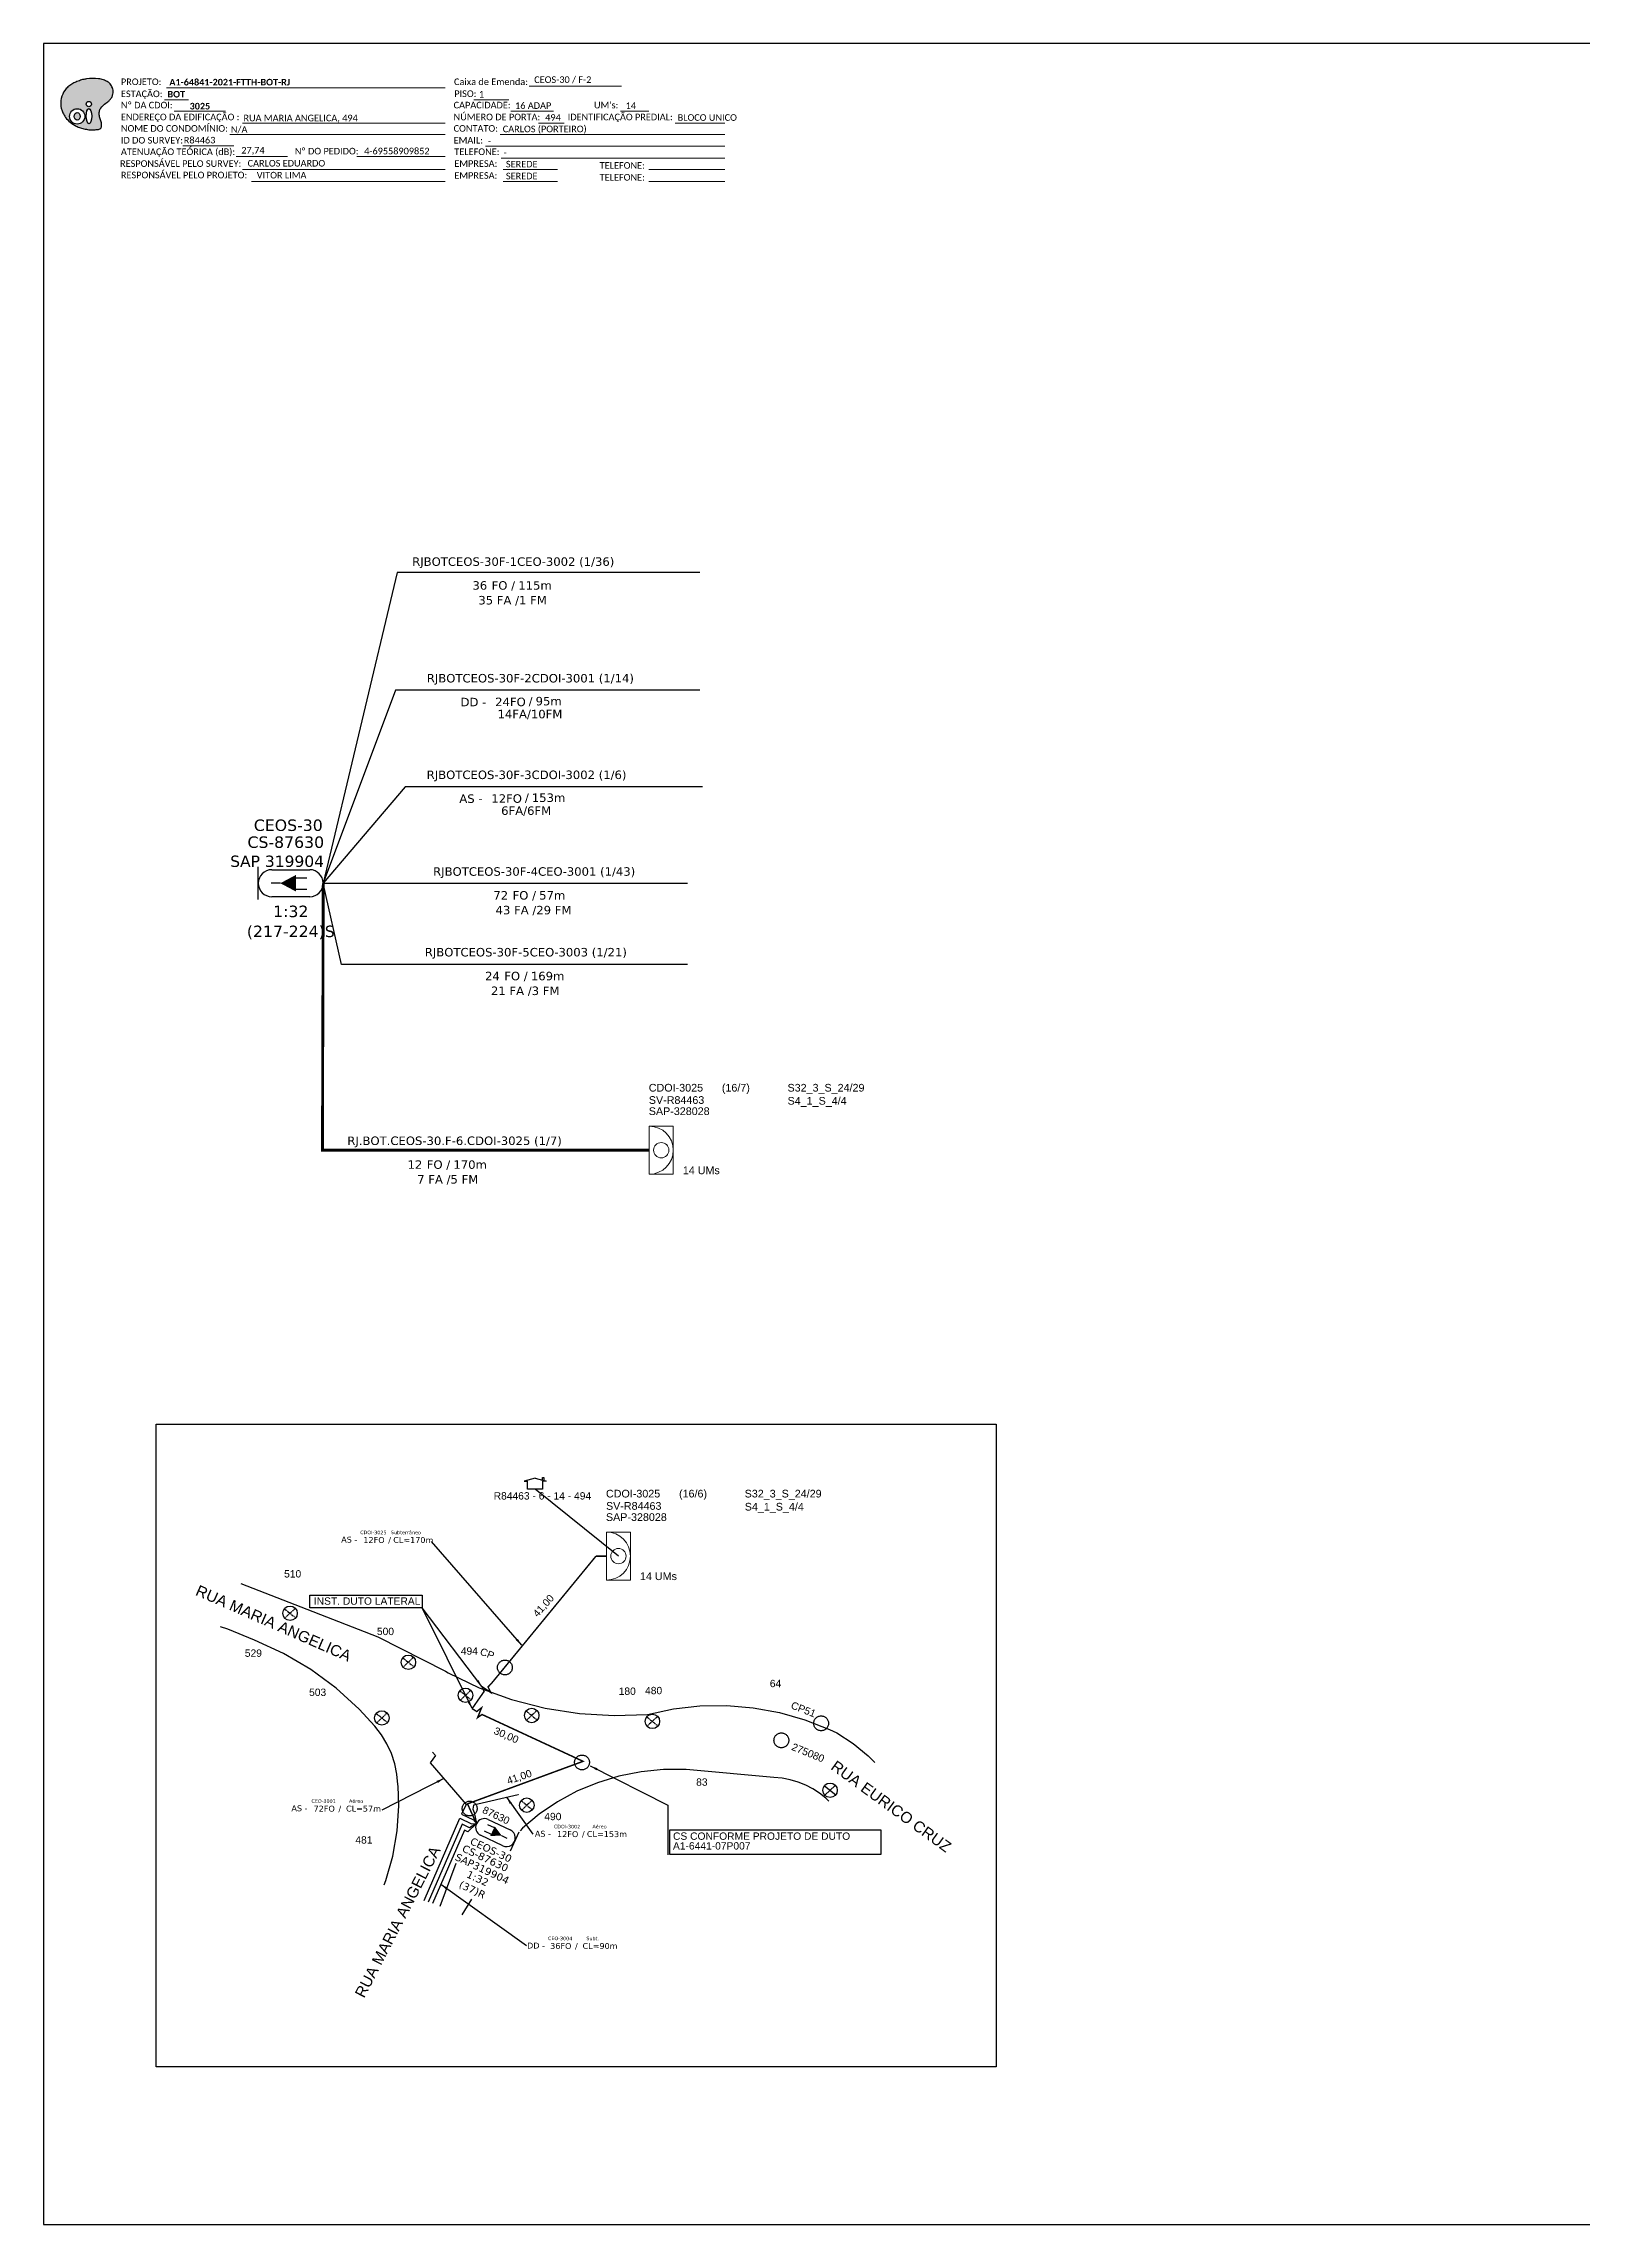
# Model space of a CAD drawing. Extents: x -89 to 749, y 705 to 1299.
# Drawn here: x -89 to 330, y 705 to 1299 of the extents above; entities that cross this region are included whole.
import ezdxf
from ezdxf.enums import TextEntityAlignment as Align

# ---------------------------------------------------------------- set-up
doc = ezdxf.new("R2010")
doc.units = 0
doc.linetypes.add('PHANTOM2', pattern=[1.25, 0.625, -0.125, 0.125, -0.125, 0.125, -0.125])
for name, color, linetype in [('10.0-Cartográfico', 252, 'Continuous'), ('10.1-Caixas Subterrâneas', 5, 'Continuous'), ('10.4-Postes', 1, 'Continuous'), ('20.4-CEOS', 1, 'Continuous'), ('20.8-Legenda', 1, 'Continuous'), ('CAP a instalar', 1, 'Continuous'), ('EXISTENTE', 7, 'Continuous'), ('INTERV', 5, 'Continuous'), ('label_cabos', 7, 'Continuous'), ('Legenda', 1, 'Continuous'), ('MUB_NUMERACAO', 7, 'Continuous'), ('MUB_SEGMENTO', 7, 'Continuous')]:
    doc.layers.add(name, color=color, linetype=linetype)
for name, color, linetype, plot in [('10.4-Postes Sem Uso', 7, 'Continuous', False), ('DROP DE CLIENTE', 140, 'Continuous', False), ('EXTRA', 50, 'Continuous', False), ('Surveys Sem Uso', 9, 'Continuous', False)]:
    doc.layers.add(name, color=color, linetype=linetype, plot=plot)
for name, color, linetype, lineweight in [("20.0-LEGENDA DOS CDO'S", 1, 'Continuous', 0), ('20.1-CDO_INTERIOR', 1, 'Continuous', 0), ('40.1-ETIQUETAS', 1, 'Continuous', 20)]:
    doc.layers.add(name, color=color, linetype=linetype, lineweight=lineweight)
doc.styles.add('ARIAL', font='arial.ttf')
doc.styles.add('siredit', font='verdana.ttf')
doc.styles.get("Standard").update_dxf_attribs({"font": 'arial.ttf'})
doc.styles.add('WMF-Calibri0', font='calibri.ttf')
doc.styles.add('WMF-Calibri1', font='calibrib.ttf')
doc.linetypes.add('FENCELINE1', pattern='A,0.25,-0.1,[133,ltypeshp.shx,S=0.1,R=0,X=-0.1,Y=0],-0.1,1', length=1.45)
doc.dimstyles.new('CC', dxfattribs={"dimtxt": 1, "dimasz": 2, "dimexe": 0.18, "dimexo": 0.0625, "dimgap": 0.09, "dimtad": 0, "dimdec": 0, "dimrnd": 1, "dimzin": 0, "dimdsep": 46, "dimtxsty": 'siredit', "dimblk": 'NONE', "dimcen": 0, "dimse1": 1, "dimse2": 1, "dimsd1": 1, "dimsd2": 1, "dimclrt": 7, "dimadec": 0, "dimazin": 0, "dimtfac": 1, "dimtdec": 0, "dimtofl": 0, "dimtmove": 0, "dimatfit": 3, "dimfxl": 0, "dimtolj": 1, "dimtzin": 0, "dimarcsym": 0})

# ---------------------------------------------------------------- blocks, each defined once
blk = doc.blocks.new('OI')
h = blk.add_hatch(color=40)
edge = h.paths.add_edge_path()
edge.add_spline(control_points=[(4.35, -0.67), (3.92, -0.99), (3.26, -1.5), (2.81, -2.59), (2.9, -3.5), (3.06, -4.27), (3.31, -4.85), (3.37, -5.39), (3.4, -5.88), (3.2, -6.4), (2.54, -6.61), (1.65, -6.63), (0.55, -6.67), (-0.56, -6.42), (-1.61, -6.14), (-2.77, -5.61), (-3.92, -4.77), (-4.89, -3.7), (-5.34, -2.65), (-5.6, -1.94), (-5.85, -0.96), (-5.71, 0.47), (-5.1, 2.02), (-4.14, 3.02), (-3.3, 3.61), (-2.37, 4.16), (-1.36, 4.44), (-0.56, 4.7), (0.79, 4.85), (2.24, 4.97), (3.79, 4.57), (4.67, 4.21), (5.44, 3.65), (5.76, 2.99), (6.03, 2.21), (6.01, 1.46), (5.72, 0.64), (5.31, 0.08), (4.88, -0.38), (4.51, -0.55), (4.35, -0.67)], knot_values=[0, 0, 0, 0, 1.60434, 2.417191, 3.427595, 4.282808, 4.776746, 5.304182, 5.888771, 6.258406, 6.858137, 7.79129, 8.986195, 10.124242, 11.187857, 12.242908, 13.953784, 15.414161, 16.515391, 17.349188, 17.675853, 19.552021, 21.515531, 22.568638, 23.63245, 24.621084, 25.782718, 26.745347, 27.142653, 29.870543, 31.004649, 31.921532, 32.709589, 33.801391, 34.042471, 35.192333, 35.971461, 36.628871, 37.254359, 37.836911, 37.836911, 37.836911, 37.836911], degree=3, periodic=0)
h.paths.add_polyline_path([(1.13, -0.87, -1), (-0.04, -0.87, -1)], flags=16)
edge = h.paths.add_edge_path(flags=16)
edge.add_ellipse((0.56, -3.59), major_axis=(-0.02, 1.71), ratio=0.361305, start_angle=0, end_angle=360)
h.paths.add_polyline_path([(-0.36, -3.62, -1), (-3.8, -3.62, -1)], flags=16)
edge = h.paths.add_edge_path(flags=0)
edge.add_ellipse((-2.08, -3.62), major_axis=(0, 0.885), ratio=0.758294, start_angle=0, end_angle=360)
at = {"color": 40}
for centre, radius in [((-2.08, -3.62), 1.72), ((0.54, -0.87), 0.587)]:
    blk.add_circle(centre, radius, dxfattribs=at)
blk.add_ellipse((-2.08, -3.62), major_axis=(0, 0.885), ratio=0.758294, start_param=-3.141592653589792, end_param=3.141592653589792, dxfattribs=at)
blk.add_ellipse((0.56, -3.59), major_axis=(-0.02, 1.71), ratio=0.361305, dxfattribs=at)
at = {"color": 40, "start_tangent": (-0.800898, -0.598801), "end_tangent": (-0.800898, -0.598801)}
blk.add_spline([(4.35, -0.67), (3.2, -1.78), (2.9, -2.54), (2.92, -3.55), (3.12, -4.38), (3.28, -4.85), (3.37, -5.37), (3.35, -5.95), (3.2, -6.29), (2.66, -6.55), (1.73, -6.63), (0.54, -6.62), (-0.58, -6.41), (-1.6, -6.11), (-2.56, -5.67), (-3.95, -4.67), (-4.89, -3.56), (-5.37, -2.56), (-5.64, -1.78), (-5.72, -1.46), (-5.63, 0.42), (-4.84, 2.22), (-4.13, 2.99), (-3.27, 3.62), (-2.4, 4.09), (-1.3, 4.47), (-0.37, 4.72), (0.02, 4.77), (2.75, 4.8), (3.85, 4.53), (4.69, 4.16), (5.31, 3.68), (5.85, 2.73), (5.93, 2.5), (5.94, 1.35), (5.67, 0.62), (5.29, 0.08), (4.84, -0.36), (4.35, -0.67)], degree=3, dxfattribs=at)
blk = doc.blocks.new('CARIMBO')
at = {"color": 7, "lineweight": 0}
for points in [[(35.66, -16.79), (111.64, -16.79)], [(134.48, -16.3), (159.61, -16.3)], [(35.15, -20.06), (41.7, -20.06)], [(37.81, -23.14), (51.75, -23.14)], [(119.43, -20.02), (128.92, -20.02)], [(129.48, -23.14), (141.1, -23.14)], [(159.42, -23.14), (167.09, -23.14)], [(52.97, -29.48), (111.64, -29.48)], [(56.38, -26.37), (111.64, -26.37)], [(126.6, -29.48), (187.83, -29.48)], [(137.07, -26.37), (144.01, -26.37)], [(174.24, -26.37), (187.8, -26.37)], [(40.13, -32.55), (54.07, -32.55)], [(54.67, -35.52), (68.61, -35.52)], [(122.56, -32.72), (187.83, -32.72)], [(56.38, -39.07), (111.64, -39.07)], [(126.84, -35.96), (187.83, -35.96)], [(127.45, -39.07), (142.25, -39.07)], [(167.06, -39.07), (187.83, -39.07)], [(58.87, -42.31), (111.64, -42.31)], [(127.45, -42.31), (142.25, -42.31)], [(167.06, -42.31), (187.83, -42.31)]]:
    blk.add_lwpolyline(points, dxfattribs=at)
at = {"color": 7, "xscale": 1.213923925163967, "yscale": 1.213923925163967, "zscale": 1.213923925163967, "rotation": 0.1532896023949059}
blk.add_blockref('OI', (13.86, -20.16), dxfattribs=at)
at = {"color": 7, "lineweight": 0, "style": 'WMF-Calibri0'}
for s, height, p in [('PROJETO:', 1.793, (23.26, -16.04)), ('ESTAÇÃO:', 1.793, (23.26, -19.32)), ('Caixa de Emenda:', 1.7927, (114.02, -16.04)), ('PISO:', 1.793, (114.09, -19.28)), ('ENDEREÇO DA EDIFICAÇÃO :', 1.7927, (23.26, -25.63)), ('Nº DA CDOI:', 1.7927, (23.26, -22.39)), ('CAPACIDADE:', 1.7927, (113.91, -22.39)), ('NÚMERO DE PORTA:', 1.7927, (113.91, -25.63)), ('IDENTIFICAÇÃO PREDIAL:', 1.7927, (144.99, -25.63)), ("UM's:", 1.793, (152.15, -22.39)), ('NOME DO CONDOMÍNIO:', 1.7927, (23.26, -28.74)), ('CONTATO:', 1.793, (113.91, -28.74)), ('ATENUAÇÃO TEÓRICA (dB):', 1.7927, (23.26, -35.09)), ('ID DO SURVEY:', 1.7927, (23.26, -31.97)), ('EMAIL:', 1.793, (113.91, -31.97)), ('TELEFONE:', 1.793, (114.09, -35.09)), ('RESPONSÁVEL PELO SURVEY:', 1.7927, (23.02, -38.32)), ('RESPONSÁVEL PELO PROJETO:', 1.7927, (23.26, -41.44)), ('EMPRESA:', 1.793, (114.09, -38.32)), ('EMPRESA:', 1.793, (114.09, -41.56)), ('TELEFONE:', 1.793, (153.7, -38.83)), ('TELEFONE:', 1.793, (153.7, -42.06))]:
    blk.add_text(s, height=height, dxfattribs=at).set_placement(p)
at = {"color": 7, "lineweight": 0, "flags": 8}
for tag, p, style in [('EST', (35.94, -19.41), 'WMF-Calibri1'), ('PROJ', (36.46, -16.13), 'WMF-Calibri1'), ('PISO_PTR', (120.78, -19.42), 'WMF-Calibri0'), ('CEOS-XX', (135.87, -15.46), 'WMF-Calibri0'), ('CAPAC.', (130.66, -22.52), 'WMF-Calibri0'), ("UC'S", (160.78, -22.54), 'WMF-Calibri0'), ('NOME_DO_COND.', (53.23, -29.02), 'WMF-Calibri0'), ('LOGRADOURO', (56.65, -25.91), 'WMF-Calibri0'), ('NOME_DO_CONTATO', (127.3, -28.89), 'WMF-Calibri0'), ('N°', (138.85, -25.77), 'WMF-Calibri0'), ('N°PREDIO', (174.94, -25.77), 'WMF-Calibri0'), ('_ID_', (40.39, -31.94), 'WMF-Calibri0'), ('O_POTEN', (56.06, -34.68), 'WMF-Calibri0'), ('EMAIL', (123.26, -32.12), 'WMF-Calibri0'), ('TELEFONE', (127.55, -35.36), 'WMF-Calibri0'), ('RES_SURVEY', (57.78, -38.23), 'WMF-Calibri0'), ('RES_PROJ', (60.27, -41.47), 'WMF-Calibri0'), ('EMP_RESP_SURVEY', (128.16, -38.47), 'WMF-Calibri0'), ('EMP_RESP_PROJ', (128.16, -41.71), 'WMF-Calibri0'), ('CONT_RESP_SURVEY', (167.76, -38.47), 'WMF-Calibri0'), ('CONT_RESP_PROJ', (167.76, -41.71), 'WMF-Calibri0')]:
    blk.add_attdef(tag, p, '', height=1.79, dxfattribs=dict(at, style=style))
at = {"color": 7, "lineweight": 0, "style": 'WMF-Calibri1', "flags": 8}
blk.add_attdef("N° CDO'S", text='', height=1.79, dxfattribs=at).set_placement((44.78, -22.68), align=Align.CENTER)
blk = doc.blocks.new('MHMZ')
at = {"linetype": 'PHANTOM2'}
blk.add_circle((0, 0), 0.0000101, dxfattribs=at)
blk = doc.blocks.new('PTPT')
at = {"layer": '10.4-Postes', "color": 1, "linetype": 'PHANTOM2'}
for points in [[(-0.0000079, 0.0000104), (0.0000075, -0.000002)], [(0.000007, 0.0000109), (-0.0000074, -0.0000025)]]:
    blk.add_lwpolyline(points, dxfattribs=at)
at = {"layer": '10.4-Postes', "color": 1}
blk.add_circle((-0.0000002, 0.0000042), 0.00000987, dxfattribs=at)
blk = doc.blocks.new('SURVEY_SURVEY')
for p, q in [((0, 0.0000152), (-0.0000151, 0.0000108)), ((-0.0000151, 0.0000108), (-0.0000104, 0.0000108)), ((-0.0000103, 0), (-0.0000103, 0.0000108)), ((0.0000103, 0), (-0.0000103, 0)), ((0, 0.0000152), (0.0000151, 0.0000108)), ((0.0000101, 0.0000159), (0.0000117, 0.0000159)), ((0.0000101, 0.0000123), (0.0000101, 0.0000159)), ((0.0000151, 0.0000108), (0.0000103, 0.0000108)), ((0.0000103, 0.0000108), (0.0000103, 0)), ((0.0000117, 0.0000159), (0.0000117, 0.0000119))]:
    blk.add_line(p, q)
blk = doc.blocks.new('CEOS_RP_CT_ESQ')
at = {"layer": '20.4-CEOS', "color": 0}
for p, q in [((1.19, 1.19), (4.53, 1.19)), ((4.53, -1.19), (1.19, -1.19))]:
    blk.add_line(p, q, dxfattribs=at)
for points in [[(2.47, 0.52), (1.45, 0.52)], [(3.79, 0), (4.59, 0)], [(5.73, 1.44), (5.73, -1.43)], [(2.47, -0.47), (1.45, -0.47)]]:
    blk.add_lwpolyline(points, dxfattribs=at)
blk.add_lwpolyline([(3.79, 0, 0, 1.47, 0), (2.41, 0, 1.47, 1.47, 0)], format="xyseb", dxfattribs=at)
for centre, start, end in [((1.19, 0), 90, 270), ((4.53, 0), 270, 90)]:
    blk.add_arc(centre, 1.19, start, end, dxfattribs=at)
at = {"layer": '20.4-CEOS', "color": 7, "style": 'siredit'}
for tag, p in [('Nº_DA_CEOS', (3.33, 5.6)), ('LOCAL', (3.33, 4.24)), ('SAP', (3.33, 2.78)), ('RACIO_SPLITAGEM', (3.33, -1.88)), ('FIBRAS_SPLITTER', (3.33, -3.58)), ('FIBRAS_TOP_C', (3.33, -5.08)), ('RESERVA_FINAIS', (3.33, -6.39))]:
    blk.add_attdef(tag, text='', height=1.01, dxfattribs=at).set_placement(p, align=Align.TOP_CENTER)
blk = doc.blocks.new('_None')
blk = doc.blocks.new('LEGENDA DOS CABOS')
at = {"layer": 'EXTRA', "color": 0, "style": 'siredit'}
for tag, p in [('ID', (4.6, 0.97)), ('XX', (9.03, 0.97))]:
    blk.add_attdef(tag, text='', height=0.48, rotation=359.69, dxfattribs=at).set_placement(p, align=Align.MIDDLE_CENTER)
at = {"layer": 'Legenda', "color": 0, "style": 'siredit'}
for tag, p in [('TIPO_CABO', (1.31, 0)), ('CABO', (4.69, -0.05)), ('/', (6.81, -0.05)), ('METROS', (10.03, -0.05))]:
    blk.add_attdef(tag, text='', height=0.8, rotation=359.69, dxfattribs=at).set_placement(p, align=Align.MIDDLE_CENTER)
blk = doc.blocks.new('ETIQUETA_RS5F')
at = {"layer": '40.1-ETIQUETAS', "color": 0, "style": 'siredit'}
blk.add_text('/', height=1.5, dxfattribs=at).set_placement((1.58, -1.95), align=Align.MIDDLE_RIGHT)
for tag, p in [('ETIQUETA_R_PRIMARIA', (1.21, 4.1)), ('ETIQUETA_R_SECUNDARIA', (1.21, 2.1)), ('F_ATIVAS/F_MORTAS', (1.14, -4.24))]:
    blk.add_attdef(tag, text='', height=1.5, dxfattribs=at).set_placement(p, align=Align.MIDDLE_CENTER)
for tag, p in [('TIPO_CABO', (-6.58, -2.12)), ('CAP_CABO', (0.4, -2.09))]:
    blk.add_attdef(tag, text='', height=1.5, dxfattribs=at).set_placement(p, align=Align.MIDDLE_RIGHT)
blk.add_attdef('METROS', text='', height=1.5, dxfattribs=at).set_placement((2.14, -1.95), align=Align.MIDDLE_LEFT)
for tag, p in [('FUSÃO_1', (0.85, -8.39)), ('FUSÃO_2', (0.85, -10.6)), ('FUSÃO_3', (0.85, -12.93)), ('FUSÃO_4', (0.85, -15.14)), ('FUSÃO_5', (0.85, -17.16))]:
    blk.add_attdef(tag, text='', height=1.5, dxfattribs=at).set_placement(p, align=Align.CENTER)
blk = doc.blocks.new('CEOS_UN_SC')
at = {"layer": '20.4-CEOS', "color": 0}
for p, q in [((-9.11, 2.39), (-2.39, 2.39)), ((-2.39, -2.39), (-9.11, -2.39))]:
    blk.add_line(p, q, dxfattribs=at)
for points in [[(-11.5, -2.89), (-11.5, 2.89)], [(-7.6, 0), (-9.22, 0)], [(-4.96, 0.95), (-2.92, 0.95)], [(-4.96, -1.04), (-2.92, -1.04)]]:
    blk.add_lwpolyline(points, dxfattribs=at)
blk.add_lwpolyline([(-7.6, 0, 0, 2.95, 0), (-4.83, 0, 2.95, 2.95, 0)], format="xyseb", dxfattribs=at)
for centre, start, end in [((-9.11, 0), 90, 270), ((-2.39, 0), 270, 90)]:
    blk.add_arc(centre, 2.39, start, end, dxfattribs=at)
at = {"layer": '20.4-CEOS', "color": 7, "style": 'siredit'}
for tag, height, p in [('LOCAL?', 2.03, (-5.75, 7.27)), ('NOME?', 2.03, (-5.75, 10.27)), ('TIPO?', 2, (-8.17, 3.89))]:
    blk.add_attdef(tag, text='', height=height, dxfattribs=at).set_placement(p, align=Align.MIDDLE_CENTER)
for tag, p in [('RACIO_SPLITAGEM', (-5.75, -3.97)), ('FIBRAS_RESERVA', (-5.75, -7.51))]:
    blk.add_attdef(tag, text='', height=2.03, dxfattribs=at).set_placement(p, align=Align.TOP_CENTER)

msp = doc.modelspace()

# ---------------------------------------------------------------- linework, layer by layer
msp.add_lwpolyline([(-89.32, 705.02), (749.25, 705.02), (749.25, 1299.02), (-89.32, 1299.02), (-89.32, 705.02)])
at = {"color": 7, "lineweight": 0}
msp.add_lwpolyline([(-4.01, 1268.26), (20.14, 1268.26)], dxfattribs=at)
msp.add_lwpolyline([(-58.67, 923.02), (170.25, 923.02), (170.25, 747.91), (-58.67, 747.91)], close=True)
at = {"color": 2}
msp.add_lwpolyline([(-16.79, 876.37), (13.87, 876.37), (13.87, 872.97), (-16.79, 872.97)], close=True, dxfattribs=at)
at = {"color": 1}
msp.add_lwpolyline([(81.29, 812.53), (138.78, 812.53), (138.78, 805.75), (81.29, 805.75)], close=True, dxfattribs=at)
at = {"layer": '10.0-Cartográfico', "color": 4}
for points in [[(-35.56, 879.55), (-17.59, 872.6), (1.77, 865.07), (20.17, 855.73), (20.96, 855.27), (29.38, 851.21), (38.2, 847.97), (47.36, 845.61), (56.72, 844.15), (66.18, 843.61), (75.23, 843.94), (82.31, 845.45), (89.53, 846.25), (96.81, 846.35), (104.05, 845.75), (111.17, 844.46), (118.11, 842.48), (124.8, 839.83), (126.78, 838.89), (131.23, 836), (135.33, 832.68), (137.17, 830.86)], [(3.44, 797.5), (3.94, 798.71), (5.88, 805.36), (7.05, 812.18), (7.47, 819.07), (7.25, 824.34), (7.24, 824.82), (6.97, 827.68), (6.36, 830.5), (5.45, 833.24), (4.25, 835.88), (2.75, 838.39), (0.96, 840.76), (-3.31, 845.39), (-9.61, 851.09), (-16.52, 856.14), (-23.97, 860.5), (-31.88, 864.12), (-39.13, 867.16), (-41.16, 867.8)], [(124.65, 820.27), (123.84, 821.09), (122.14, 822.46), (120.29, 823.66), (118.33, 824.69), (116.25, 825.5), (114.1, 826.12), (111.89, 826.53), (109.64, 826.72), (86.78, 828.85), (85.72, 828.91), (79.58, 828.89), (73.46, 828.28), (67.45, 827.1), (61.63, 825.31), (56.02, 822.99), (50.69, 820.13), (45.75, 816.77), (41.19, 812.95), (40.56, 812.18)], [(23.03, 803.33), (18.61, 791.65)], [(27.26, 793.61), (24.66, 789.31)]]:
    msp.add_lwpolyline(points, dxfattribs=at)
at = {"layer": '10.4-Postes', "color": 1, "linetype": 'PHANTOM2'}
for points in [[(-23.7, 872.72), (-20.63, 870.23)], [(-20.72, 872.81), (-23.61, 870.13)], [(8.54, 859.38), (11.61, 856.89)], [(11.52, 859.48), (8.63, 856.8)], [(24.1, 850.38), (27.16, 847.89)], [(27.08, 850.48), (24.18, 847.79)], [(1.3, 844.2), (4.37, 841.71)], [(4.28, 844.3), (1.39, 841.61)], [(42.14, 844.88), (45.2, 842.39)], [(45.12, 844.98), (42.22, 842.29)], [(75.02, 843.26), (78.09, 840.77)], [(78, 843.36), (75.11, 840.67)], [(40.8, 820.44), (43.87, 817.95)], [(43.78, 820.54), (40.89, 817.85)]]:
    msp.add_lwpolyline(points, dxfattribs=at)
at = {"layer": '10.4-Postes', "color": 1}
for centre in [(-22.16, 871.47), (10.07, 858.14), (25.63, 849.13), (2.84, 842.96), (43.67, 843.64), (76.56, 842.02), (42.34, 819.2)]:
    msp.add_circle(centre, 1.97, dxfattribs=at)
at = {"layer": '20.1-CDO_INTERIOR', "color": 1, "lineweight": 18}
for points in [[(82.25, 991.07), (82.25, 1004.15), (75.71, 1004.15), (75.71, 991.07)], [(70.57, 880.51), (70.57, 893.59), (64.04, 893.59), (64.04, 880.51)]]:
    msp.add_lwpolyline(points, close=True, dxfattribs=at)
for centre in [(78.98, 997.61), (67.31, 887.05)]:
    msp.add_circle(centre, 2.09, dxfattribs=at)
for centre in [(75.71, 997.61), (64.04, 887.05)]:
    msp.add_arc(centre, 6.54, 270, 90, dxfattribs=at)
at = {"layer": 'CAP a instalar', "color": 1, "linetype": 'FENCELINE1', "ltscale": 5, "const_width": 0.769}
msp.add_lwpolyline([(-13.12, 1070.33), (-13.34, 997.61), (75.71, 997.61)], dxfattribs=at)
at = {"layer": 'CAP a instalar', "linetype": 'FENCELINE1', "ltscale": 5, "const_width": 0.4}
for points in [[(32.81, 852.49), (61.2, 887.05)], [(64.04, 887.05), (61.2, 887.05)], [(27.44, 845.5), (30.28, 849.57)], [(28.62, 814.17), (26.19, 819.57), (57.67, 831.15), (30.8, 843.61)]]:
    msp.add_lwpolyline(points, dxfattribs=at)
at = {"layer": 'CAP a instalar', "color": 5, "ltscale": 5, "const_width": 0.4}
for points in [[(30.28, 849.57), (30.7, 850.17), (30.13, 851.49), (32.52, 849.91), (31.79, 851.41), (32.81, 852.49)], [(30.8, 843.61), (30.13, 843.9), (28.95, 843.07), (30.02, 845.73), (28.7, 844.72), (27.44, 845.5)]]:
    msp.add_lwpolyline(points, dxfattribs=at)
at = {"layer": 'DROP DE CLIENTE', "color": 4}
msp.add_lwpolyline([(67.31, 887.05), (44.6, 905.28)], dxfattribs=at)
at = {"layer": 'EXISTENTE', "linetype": 'FENCELINE1', "ltscale": 5}
for points in [[(89.49, 1155), (7.02, 1155), (-13.12, 1070.33)], [(89.49, 1122.94), (6.54, 1122.94), (-13.12, 1070.33)], [(90.26, 1096.62), (9.21, 1096.62), (-13.12, 1070.33)], [(-13.12, 1070.33), (86.17, 1070.33)], [(86.17, 1048.16), (-8.18, 1048.16), (-13.12, 1070.33)]]:
    msp.add_lwpolyline(points, dxfattribs=at)
at = {"layer": 'EXISTENTE'}
for points in [[(16.67, 833.68), (17.46, 832.78), (16.04, 830.78), (25.8, 819.42), (24.54, 816.76), (27.79, 815.23), (28.62, 814.18)], [(39.98, 822.09), (39.95, 822.05), (27.84, 819.24), (27.66, 818.1), (28, 817.25), (28.62, 814.18)], [(14.39, 793.28), (24.13, 815.63), (27.28, 814.14), (28.62, 814.18)], [(28.62, 814.18), (26.77, 813.06), (24.73, 814.02), (15.5, 792.83)], [(28.62, 814.18), (26.26, 811.97), (25.34, 812.4), (16.63, 792.41)]]:
    msp.add_lwpolyline(points, dxfattribs=at)

# ---------------------------------------------------------------- block references
ref = msp.add_blockref('CARIMBO', (-91.51, 1303.77))
ref.add_attrib('PROJ', 'A1-64841-2021-FTTH-BOT-RJ', (-55.05, 1287.63), dxfattribs={"color": 7, "lineweight": 0, "height": 1.7927, "style": 'WMF-Calibri1'})
ref.add_attrib('EST', 'BOT', (-55.57, 1284.35), dxfattribs={"color": 7, "lineweight": 0, "height": 1.793, "style": 'WMF-Calibri1'})
ref.add_attrib("N° CDO'S", '3025', dxfattribs={"color": 7, "lineweight": 0, "height": 1.793, "style": 'WMF-Calibri1'}).set_placement((-46.73, 1281.09), align=Align.CENTER)
ref.add_attrib('LOGRADOURO', 'RUA MARIA ANGELICA, 494', (-34.86, 1277.86), dxfattribs={"color": 7, "lineweight": 0, "height": 1.7927, "style": 'WMF-Calibri0'})
ref.add_attrib('NOME_DO_COND.', 'N/A', (-38.28, 1274.74), dxfattribs={"color": 7, "lineweight": 0, "height": 1.793, "style": 'WMF-Calibri0'})
ref.add_attrib('_ID_', 'R84463', (-51.11, 1271.83), dxfattribs={"color": 7, "lineweight": 0, "height": 1.793, "style": 'WMF-Calibri0'})
ref.add_attrib('O_POTEN', '27,74', (-35.45, 1269.09), dxfattribs={"color": 7, "lineweight": 0, "height": 1.793, "style": 'WMF-Calibri0'})
ref.add_attrib('RES_SURVEY', 'CARLOS EDUARDO', (-33.73, 1265.54), dxfattribs={"color": 7, "lineweight": 0, "height": 1.7927, "style": 'WMF-Calibri0'})
ref.add_attrib('RES_PROJ', 'VITOR LIMA', (-31.24, 1262.3), dxfattribs={"color": 7, "lineweight": 0, "height": 1.793, "style": 'WMF-Calibri0'})
ref.add_attrib('CEOS-XX', 'CEOS-30 / F-2', (44.36, 1288.31), dxfattribs={"color": 7, "lineweight": 0, "height": 1.7927, "style": 'WMF-Calibri0'})
ref.add_attrib('CAPAC.', '16 ADAP', (39.15, 1281.25), dxfattribs={"color": 7, "lineweight": 0, "height": 1.793, "style": 'WMF-Calibri0'})
ref.add_attrib("UC'S", '14', (69.27, 1281.23), dxfattribs={"color": 7, "lineweight": 0, "height": 1.793, "style": 'WMF-Calibri0'})
ref.add_attrib('PISO_PTR', '1', (29.28, 1284.34), dxfattribs={"color": 7, "lineweight": 0, "height": 1.79, "style": 'WMF-Calibri0'})
ref.add_attrib('N°', '494', (47.34, 1278), dxfattribs={"color": 7, "lineweight": 0, "height": 1.793, "style": 'WMF-Calibri0'})
ref.add_attrib('N°PREDIO', 'BLOCO UNICO', (83.43, 1278), dxfattribs={"color": 7, "lineweight": 0, "height": 1.7927, "style": 'WMF-Calibri0'})
ref.add_attrib('NOME_DO_CONTATO', 'CARLOS (PORTEIRO)', (35.79, 1274.88), dxfattribs={"color": 7, "lineweight": 0, "height": 1.7927, "style": 'WMF-Calibri0'})
ref.add_attrib('EMAIL', '-', (31.75, 1271.65), dxfattribs={"color": 7, "lineweight": 0, "height": 1.79, "style": 'WMF-Calibri0'})
ref.add_attrib('TELEFONE', '-', (36.04, 1268.41), dxfattribs={"color": 7, "lineweight": 0, "height": 1.79, "style": 'WMF-Calibri0'})
ref.add_attrib('EMP_RESP_SURVEY', 'SEREDE', (36.65, 1265.3), dxfattribs={"color": 7, "lineweight": 0, "height": 1.793, "style": 'WMF-Calibri0'})
ref.add_attrib('EMP_RESP_PROJ', 'SEREDE', (36.65, 1262.06), dxfattribs={"color": 7, "lineweight": 0, "height": 1.793, "style": 'WMF-Calibri0'})
at = {"layer": '10.1-Caixas Subterrâneas', "color": 40, "xscale": 200000, "yscale": 200000, "zscale": 200000}
for p in [(36.37, 856.71), (122.54, 841.5), (111.71, 836.86), (57.38, 830.85), (26.77, 818.29)]:
    msp.add_blockref('MHMZ', p, dxfattribs=at)
at = {"layer": '10.4-Postes Sem Uso', "color": 1, "xscale": 200000, "yscale": 200000, "zscale": 200000}
msp.add_blockref('PTPT', (125, 822.43), dxfattribs=at)
at = {"layer": 'EXISTENTE', "linetype": 'FENCELINE1', "ltscale": 5}
ref = msp.add_blockref('ETIQUETA_RS5F', (41.49, 1122.94), dxfattribs=dict(at, xscale=1.538461538461538, yscale=1.538461538461538, zscale=1.538461538461538))
ref.add_attrib('ETIQUETA_R_SECUNDARIA', 'RJBOTCEOS-30F-2CDOI-3001 (1/14)', dxfattribs={"layer": '40.1-ETIQUETAS', "color": 0, "height": 2.3077, "style": 'siredit'}).set_placement((43.31, 1126.17), align=Align.MIDDLE_CENTER)
ref.add_attrib('TIPO_CABO', 'DD -', dxfattribs={"layer": '40.1-ETIQUETAS', "color": 0, "height": 2.308, "style": 'siredit'}).set_placement((31.31, 1119.68), align=Align.MIDDLE_RIGHT)
ref.add_attrib('CAP_CABO', '24FO', dxfattribs={"layer": '40.1-ETIQUETAS', "color": 0, "height": 2.308, "style": 'siredit'}).set_placement((42.06, 1119.72), align=Align.MIDDLE_RIGHT)
ref.add_attrib('METROS', '95m', dxfattribs={"layer": '40.1-ETIQUETAS', "color": 0, "height": 2.308, "style": 'siredit'}).set_placement((44.74, 1119.93), align=Align.MIDDLE_LEFT)
ref.add_attrib('F_ATIVAS/F_MORTAS', '14FA/10FM', dxfattribs={"layer": '40.1-ETIQUETAS', "color": 0, "height": 2.308, "style": 'siredit'}).set_placement((43.2, 1116.41), align=Align.MIDDLE_CENTER)
ref = msp.add_blockref('ETIQUETA_RS5F', (40.46, 1096.62), dxfattribs=dict(at, xscale=1.538461538461538, yscale=1.538461538461538, zscale=1.538461538461538))
ref.add_attrib('ETIQUETA_R_SECUNDARIA', 'RJBOTCEOS-30F-3CDOI-3002 (1/6)', dxfattribs={"layer": '40.1-ETIQUETAS', "color": 0, "height": 2.3077, "style": 'siredit'}).set_placement((42.28, 1099.86), align=Align.MIDDLE_CENTER)
ref.add_attrib('TIPO_CABO', 'AS -', dxfattribs={"layer": '40.1-ETIQUETAS', "color": 0, "height": 2.308, "style": 'siredit'}).set_placement((30.28, 1093.37), align=Align.MIDDLE_RIGHT)
ref.add_attrib('CAP_CABO', '12FO', dxfattribs={"layer": '40.1-ETIQUETAS', "color": 0, "height": 2.308, "style": 'siredit'}).set_placement((41.02, 1093.4), align=Align.MIDDLE_RIGHT)
ref.add_attrib('METROS', '153m', dxfattribs={"layer": '40.1-ETIQUETAS', "color": 0, "height": 2.308, "style": 'siredit'}).set_placement((43.71, 1093.62), align=Align.MIDDLE_LEFT)
ref.add_attrib('F_ATIVAS/F_MORTAS', '6FA/6FM', dxfattribs={"layer": '40.1-ETIQUETAS', "color": 0, "height": 2.308, "style": 'siredit'}).set_placement((42.17, 1090.09), align=Align.MIDDLE_CENTER)
at = {"layer": 'INTERV', "xscale": 1.538461538461538, "yscale": 1.538461538461538, "zscale": 1.538461538461538}
msp.add_blockref('CEOS_UN_SC', (-13.12, 1070.33), dxfattribs=at).add_auto_attribs({'NOME?': 'CEOS-30 ', 'LOCAL?': 'CS-87630  ', 'TIPO?': 'SAP 319904', 'RACIO_SPLITAGEM': '1:32', 'FIBRAS_RESERVA': '(217-224)S'})
at = {"layer": 'INTERV', "ltscale": 50}
ref = msp.add_blockref('CEOS_RP_CT_ESQ', (28.62, 814.17), dxfattribs=dict(at, xscale=2, yscale=2, zscale=2, rotation=334.7868134159128))
ref.add_attrib('Nº_DA_CEOS', 'CEOS-30', dxfattribs={"layer": '20.4-CEOS', "color": 7, "height": 2.019, "rotation": 334.78681, "style": 'siredit'}).set_placement((33.03, 807.93), align=Align.TOP_CENTER)
ref.add_attrib('LOCAL', 'CS-87630 ', dxfattribs={"layer": '20.4-CEOS', "color": 7, "height": 2.019, "rotation": 334.78681, "style": 'siredit'}).set_placement((31.88, 805.48), align=Align.TOP_CENTER)
ref.add_attrib('SAP', 'SAP319904', dxfattribs={"layer": '20.4-CEOS', "color": 7, "height": 2.019, "rotation": 334.78681, "style": 'siredit'}).set_placement((30.63, 802.82), align=Align.TOP_CENTER)
ref.add_attrib('RACIO_SPLITAGEM', '1:32', dxfattribs={"layer": '20.4-CEOS', "color": 7, "height": 2.019, "rotation": 334.78681, "style": 'siredit'}).set_placement((29.38, 800.17), align=Align.TOP_CENTER)
ref.add_attrib('FIBRAS_SPLITTER', '(37)R', dxfattribs={"layer": '20.4-CEOS', "color": 7, "height": 2.019, "rotation": 334.78681, "style": 'siredit'}).set_placement((27.94, 797.11), align=Align.TOP_CENTER)
at = {"layer": 'label_cabos', "color": 0}
ref = msp.add_blockref('LEGENDA DOS CABOS', (-8.66, 891.55), dxfattribs=dict(at, xscale=2, yscale=2, zscale=2))
ref.add_attrib('ID', 'CDOI-3025', dxfattribs={"layer": 'EXTRA', "color": 0, "height": 0.96, "rotation": 359.69001, "style": 'siredit'}).set_placement((0.54, 893.49), align=Align.MIDDLE_CENTER)
ref.add_attrib('CABO', '12FO', dxfattribs={"layer": '20.8-Legenda', "color": 0, "height": 1.6, "rotation": 359.69001, "style": 'siredit'}).set_placement((0.71, 891.44), align=Align.MIDDLE_CENTER)
ref.add_attrib('METROS', 'CL=170m', dxfattribs={"layer": '20.8-Legenda', "color": 0, "height": 1.6, "rotation": 359.69001, "style": 'siredit'}).set_placement((11.41, 891.44), align=Align.MIDDLE_CENTER)
ref.add_attrib('XX', 'Subterrâneo', dxfattribs={"layer": 'EXTRA', "color": 0, "height": 0.96, "rotation": 359.69001, "style": 'siredit'}).set_placement((9.4, 893.49), align=Align.MIDDLE_CENTER)
ref.add_attrib('/', '/', dxfattribs={"layer": '20.8-Legenda', "color": 0, "height": 1.6, "rotation": 359.69001, "style": 'siredit'}).set_placement((4.96, 891.44), align=Align.MIDDLE_CENTER)
ref.add_attrib('TIPO_CABO', 'AS -', dxfattribs={"layer": '20.8-Legenda', "color": 0, "height": 1.6, "rotation": 359.69001, "style": 'siredit'}).set_placement((-6.03, 891.54), align=Align.MIDDLE_CENTER)
ref = msp.add_blockref('LEGENDA DOS CABOS', (-22.23, 818.37), dxfattribs=dict(at, xscale=2, yscale=2, zscale=2))
ref.add_attrib('ID', 'CEO-3001', dxfattribs={"layer": 'EXTRA', "color": 0, "height": 0.96, "rotation": 359.69001, "style": 'siredit'}).set_placement((-13.03, 820.32), align=Align.MIDDLE_CENTER)
ref.add_attrib('CABO', '72FO', dxfattribs={"layer": '20.8-Legenda', "color": 0, "height": 1.6, "rotation": 359.69001, "style": 'siredit'}).set_placement((-12.86, 818.27), align=Align.MIDDLE_CENTER)
ref.add_attrib('METROS', 'CL=57m', dxfattribs={"layer": '20.8-Legenda', "color": 0, "height": 1.6, "rotation": 359.69001, "style": 'siredit'}).set_placement((-2.16, 818.27), align=Align.MIDDLE_CENTER)
ref.add_attrib('XX', 'Aéreo', dxfattribs={"layer": 'EXTRA', "color": 0, "height": 0.96, "rotation": 359.69001, "style": 'siredit'}).set_placement((-4.17, 820.32), align=Align.MIDDLE_CENTER)
ref.add_attrib('/', '/', dxfattribs={"layer": '20.8-Legenda', "color": 0, "height": 1.6, "rotation": 359.69001, "style": 'siredit'}).set_placement((-8.61, 818.27), align=Align.MIDDLE_CENTER)
ref.add_attrib('TIPO_CABO', 'AS -', dxfattribs={"layer": '20.8-Legenda', "color": 0, "height": 1.6, "rotation": 359.69001, "style": 'siredit'}).set_placement((-19.6, 818.36), align=Align.MIDDLE_CENTER)
ref = msp.add_blockref('LEGENDA DOS CABOS', (44.11, 811.43), dxfattribs=dict(at, xscale=2, yscale=2, zscale=2))
ref.add_attrib('ID', 'CDOI-3002', dxfattribs={"layer": 'EXTRA', "color": 0, "height": 0.96, "rotation": 359.69001, "style": 'siredit'}).set_placement((53.31, 813.38), align=Align.MIDDLE_CENTER)
ref.add_attrib('CABO', '12FO', dxfattribs={"layer": '20.8-Legenda', "color": 0, "height": 1.6, "rotation": 359.69001, "style": 'siredit'}).set_placement((53.48, 811.33), align=Align.MIDDLE_CENTER)
ref.add_attrib('METROS', 'CL=153m', dxfattribs={"layer": '20.8-Legenda', "color": 0, "height": 1.6, "rotation": 359.69001, "style": 'siredit'}).set_placement((64.18, 811.33), align=Align.MIDDLE_CENTER)
ref.add_attrib('XX', 'Aéreo', dxfattribs={"layer": 'EXTRA', "color": 0, "height": 0.96, "rotation": 359.69001, "style": 'siredit'}).set_placement((62.17, 813.38), align=Align.MIDDLE_CENTER)
ref.add_attrib('/', '/', dxfattribs={"layer": '20.8-Legenda', "color": 0, "height": 1.6, "rotation": 359.69001, "style": 'siredit'}).set_placement((57.73, 811.33), align=Align.MIDDLE_CENTER)
ref.add_attrib('TIPO_CABO', 'AS -', dxfattribs={"layer": '20.8-Legenda', "color": 0, "height": 1.6, "rotation": 359.69001, "style": 'siredit'}).set_placement((46.74, 811.42), align=Align.MIDDLE_CENTER)
ref = msp.add_blockref('LEGENDA DOS CABOS', (42.23, 780.96), dxfattribs=dict(at, xscale=2, yscale=2, zscale=2))
ref.add_attrib('ID', 'CEO-3004', dxfattribs={"layer": 'EXTRA', "color": 0, "height": 0.96, "rotation": 359.69001, "style": 'siredit'}).set_placement((51.43, 782.91), align=Align.MIDDLE_CENTER)
ref.add_attrib('CABO', '36FO', dxfattribs={"layer": '20.8-Legenda', "color": 0, "height": 1.6, "rotation": 359.69001, "style": 'siredit'}).set_placement((51.6, 780.86), align=Align.MIDDLE_CENTER)
ref.add_attrib('METROS', 'CL=90m', dxfattribs={"layer": '20.8-Legenda', "color": 0, "height": 1.6, "rotation": 359.69001, "style": 'siredit'}).set_placement((62.3, 780.86), align=Align.MIDDLE_CENTER)
ref.add_attrib('XX', 'Subt.', dxfattribs={"layer": 'EXTRA', "color": 0, "height": 0.96, "rotation": 359.69001, "style": 'siredit'}).set_placement((60.29, 782.91), align=Align.MIDDLE_CENTER)
ref.add_attrib('/', '/', dxfattribs={"layer": '20.8-Legenda', "color": 0, "height": 1.6, "rotation": 359.69001, "style": 'siredit'}).set_placement((55.85, 780.86), align=Align.MIDDLE_CENTER)
ref.add_attrib('TIPO_CABO', 'DD -', dxfattribs={"layer": '20.8-Legenda', "color": 0, "height": 1.6, "rotation": 359.69001, "style": 'siredit'}).set_placement((44.86, 780.95), align=Align.MIDDLE_CENTER)
at = {"layer": 'Surveys Sem Uso', "xscale": 200000, "yscale": 200000, "zscale": 200000}
msp.add_blockref('SURVEY_SURVEY', (44.6, 905.28), dxfattribs=at)

# ---------------------------------------------------------------- texts
at = {"color": 7, "lineweight": 0, "style": 'WMF-Calibri0'}
msp.add_text('Nº DO PEDIDO:', height=1.7927, dxfattribs=at).set_placement((-20.88, 1268.84))
at = {"color": 2}
msp.add_text('INST. DUTO LATERAL', height=2, dxfattribs=at).set_placement((-15.68, 873.81))
at = {"color": 1}
for s, p in [('A1-6441-07P007', (82.17, 807.12)), ('CS CONFORME PROJETO DE DUTO', (82.18, 809.78))]:
    msp.add_text(s, height=2, dxfattribs=at).set_placement(p)
at = {"color": 7, "lineweight": 0, "style": 'WMF-Calibri0', "flags": 8}
msp.add_attdef('4-69558909852', (-1.97, 1268.87), '', height=1.79, dxfattribs=at)
at = {"layer": '10.1-Caixas Subterrâneas'}
for s, rotation, p in [('CP', 338.36642, (31.56, 860.51)), ('CP51', 338.36642, (117.72, 845.3)), ('275080', 337.84225, (118.98, 833.5)), ('87630', 334.78681, (33.98, 816.46))]:
    msp.add_text(s, height=2, rotation=rotation, dxfattribs=at).set_placement(p, align=Align.MIDDLE_CENTER)
at = {"layer": "20.0-LEGENDA DOS CDO'S", "color": 1, "style": 'ARIAL'}
for s, p in [('(16/7)', (99.31, 1013.58)), ('(16/6)', (87.64, 903.02))]:
    msp.add_text(s, height=2.093, dxfattribs=at).set_placement(p, align=Align.CENTER)
for s, height, p in [('S32_3_S_24/29', 2.0927, (113.38, 1013.58)), ('SV-R84463', 2.093, (75.59, 1010.23)), ('CDOI-3025', 2.093, (75.58, 1013.58)), ('S4_1_S_4/4', 2.093, (113.4, 1010.02)), ('SAP-328028', 2.093, (75.58, 1007.19)), ('14 UMs', 2.093, (84.85, 991.08)), ('CDOI-3025', 2.093, (63.91, 903.02)), ('S32_3_S_24/29', 2.0927, (101.7, 903.02)), ('SAP-328028', 2.093, (63.91, 896.63)), ('SV-R84463', 2.093, (63.92, 899.67)), ('S4_1_S_4/4', 2.093, (101.73, 899.46)), ('14 UMs', 2.093, (73.18, 880.52))]:
    msp.add_text(s, height=height, dxfattribs=at).set_placement(p)
at = {"layer": 'EXISTENTE', "linetype": 'FENCELINE1', "ltscale": 5, "style": 'siredit'}
msp.add_text('RJBOTCEOS-30F-1CEO-3002 (1/36)', height=2.3077, dxfattribs=at).set_placement((11.11, 1156.78))
for s, p in [('36', (31.55, 1151.44)), ('FO /', (39.14, 1151.44))]:
    msp.add_text(s, height=2.308, dxfattribs=at).set_placement(p, align=Align.MIDDLE_RIGHT)
msp.add_text('115m', height=2.308, dxfattribs=at).set_placement((40.01, 1151.44), align=Align.MIDDLE_LEFT)
msp.add_text('35 FA /1 FM', height=2.3077, dxfattribs=at).set_placement((38.47, 1147.42), align=Align.MIDDLE_CENTER)
at = {"layer": 'EXISTENTE', "style": 'siredit'}
for s, p in [('RJBOTCEOS-30F-4CEO-3001 (1/43)', (16.81, 1072.37)), ('RJBOTCEOS-30F-5CEO-3003 (1/21)', (14.54, 1050.39))]:
    msp.add_text(s, height=2.3077, dxfattribs=at).set_placement(p)
at = {"layer": 'EXISTENTE', "ltscale": 50, "style": 'siredit'}
for s, p in [('72', (37.25, 1067.03)), ('FO /', (44.85, 1067.03)), ('24', (34.99, 1045.05)), ('FO /', (42.58, 1045.05))]:
    msp.add_text(s, height=2.308, dxfattribs=at).set_placement(p, align=Align.MIDDLE_RIGHT)
for s, p in [('43 FA /29 FM', (44.17, 1063.01)), ('21 FA /3 FM', (41.91, 1041.03))]:
    msp.add_text(s, height=2.3077, dxfattribs=at).set_placement(p, align=Align.MIDDLE_CENTER)
for s, p in [('57m', (45.71, 1067.03)), ('169m', (43.45, 1045.05))]:
    msp.add_text(s, height=2.308, dxfattribs=at).set_placement(p, align=Align.MIDDLE_LEFT)
at = {"layer": 'EXISTENTE', "color": 1, "style": 'siredit'}
msp.add_text('RJ.BOT.CEOS-30.F-6.CDOI-3025 (1/7)', height=2.3077, dxfattribs=at).set_placement((-6.57, 999.03))
at = {"layer": 'EXISTENTE', "color": 1, "ltscale": 50, "style": 'siredit'}
for s, p in [('12', (13.87, 993.69)), ('FO /', (21.47, 993.69))]:
    msp.add_text(s, height=2.308, dxfattribs=at).set_placement(p, align=Align.MIDDLE_RIGHT)
msp.add_text('170m', height=2.308, dxfattribs=at).set_placement((22.34, 993.69), align=Align.MIDDLE_LEFT)
msp.add_text('7 FA /5 FM', height=2.308, dxfattribs=at).set_placement((20.8, 989.67), align=Align.MIDDLE_CENTER)
at = {"layer": 'MUB_NUMERACAO', "color": 255}
for s, p in [('510', (-23.79, 881.22)), ('500', (1.5, 865.54)), ('529', (-34.49, 859.62)), ('494', (24.36, 860.2)), ('503', (-16.98, 848.96)), ('180', (67.38, 849.26)), ('480', (74.57, 849.43)), ('64', (108.56, 851.35)), ('83', (88.49, 824.5)), ('490', (47.11, 815.12)), ('481', (-4.37, 808.74))]:
    msp.add_text(s, height=2, dxfattribs=at).set_placement(p)
at = {"layer": 'MUB_NUMERACAO', "color": 3}
for s, rotation, p in [('41,00', 48.32614, (45.29, 870.27)), ('30,00', 336.56641, (33.15, 838.75)), ('41,00', 18.84988, (37.3, 824.82))]:
    msp.add_text(s, height=2, rotation=rotation, dxfattribs=at).set_placement(p)
at = {"layer": 'MUB_SEGMENTO', "color": 5}
for rotation, p in [(336.37835, (-26.66, 868.77)), (62.6899, (7.15, 787.43))]:
    msp.add_text('RUA MARIA ANGELICA', height=3, rotation=rotation, dxfattribs=at).set_placement(p, align=Align.MIDDLE_CENTER)
msp.add_text('RUA EURICO CRUZ', height=3, rotation=323.99197, dxfattribs=at).set_placement((124.93, 829.16))
at = {"layer": 'Surveys Sem Uso'}
msp.add_text('R84463 - 6 - 14 - 494', height=2, dxfattribs=at).set_placement((33.32, 902.46))

# ---------------------------------------------------------------- leaders
at = {"color": 2}
for points in [[(27.44, 845.5), (13.87, 872.97)], [(30.13, 851.49), (13.87, 872.97)]]:
    msp.add_leader(points, dimstyle='CC', override={"dimgap": 0.09, "dimtad": 0}, dxfattribs=at)
at = {"color": 1}
msp.add_leader([(59.65, 829.9), (80.75, 819.23), (80.75, 805.66)], dimstyle='CC', override={"dimasz": 2, "dimgap": 0.09, "dimtad": 0}, dxfattribs=at)
at = {"layer": 'label_cabos'}
for points in [[(40.98, 862.77), (16.4, 891.04)], [(19.75, 826.46), (2.83, 817.86)], [(36.83, 821.35), (43.99, 811.3)], [(18.91, 797.65), (42.24, 780.96)]]:
    msp.add_leader(points, dimstyle='CC', override={"dimgap": 0.09, "dimtad": 0}, dxfattribs=at)

doc.saveas('drawing.dxf')
